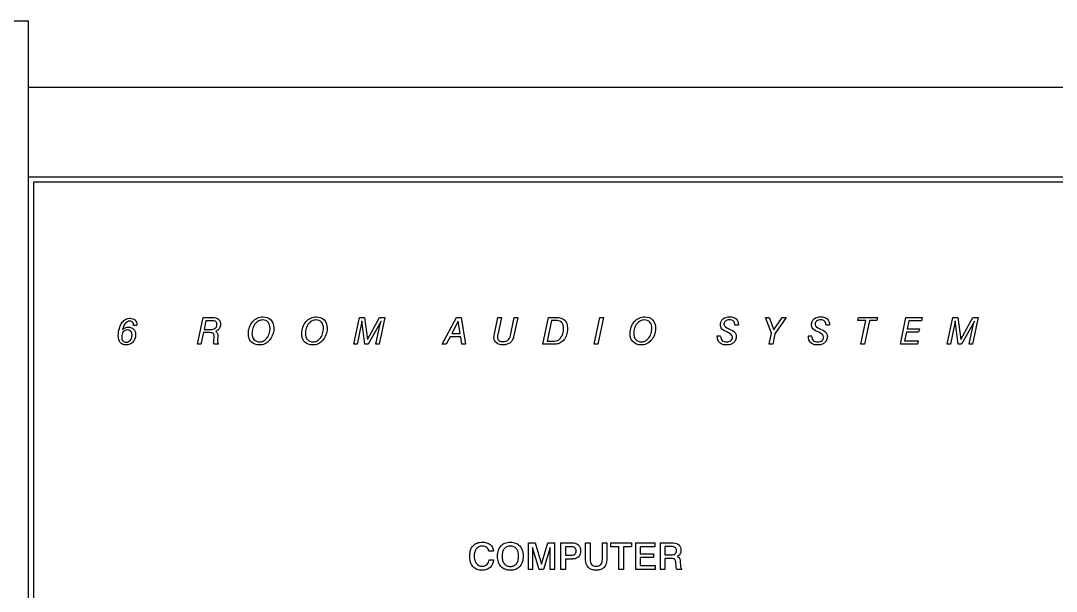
# Model space of a CAD drawing. Header units: inches. Extents: x 29 to 2254, y 8 to 2046.
# Drawn here: x 31.28 to 34.172, y 34.823 to 36.416 of the extents above; entities that cross this region are included whole.
import ezdxf

# ---------------------------------------------------------------- set-up
doc = ezdxf.new("R2010")
doc.units = ezdxf.units.IN
doc.header["$MEASUREMENT"] = 0

msp = doc.modelspace()

# ---------------------------------------------------------------- linework, layer by layer
at = {"color": 7, "linetype": 'Continuous'}
for p, q in [((30.6166, 36.4159), (31.3018, 36.4159)), ((31.3018, 33.1825), (31.3018, 36.4162)), ((47.4094, 36.2297), (31.3018, 36.2297)), ((47.4094, 35.979), (31.3018, 35.979)), ((31.3157, 35.965), (31.3157, 33.6337)), ((47.3954, 35.965), (31.3157, 35.965)), ((31.7734, 35.5128), (31.7893, 35.5873)), ((31.7893, 35.5873), (31.8148, 35.5873)), ((31.7971, 35.5785), (31.792, 35.5538)), ((31.8146, 35.5785), (31.7971, 35.5785)), ((32.2097, 35.5128), (32.2254, 35.5873)), ((32.2314, 35.5716), (32.2192, 35.5128)), ((32.2254, 35.5873), (32.2397, 35.5873)), ((32.2407, 35.5128), (32.2319, 35.5781)), ((32.2397, 35.5873), (32.2479, 35.5257)), ((32.2479, 35.5257), (32.2816, 35.5873)), ((32.2859, 35.5772), (32.2503, 35.5128)), ((32.2714, 35.5128), (32.2835, 35.5696)), ((32.2966, 35.5873), (32.2807, 35.5128)), ((32.2816, 35.5873), (32.2966, 35.5873)), ((32.4568, 35.5128), (32.4969, 35.5873)), ((32.5015, 35.577), (32.4832, 35.5425)), ((32.4969, 35.5873), (32.5093, 35.5873)), ((32.5069, 35.5425), (32.5015, 35.577)), ((32.5093, 35.5873), (32.5217, 35.5128)), ((32.6026, 35.5415), (32.6123, 35.5873)), ((32.6222, 35.5873), (32.6119, 35.5387)), ((32.6123, 35.5873), (32.6222, 35.5873)), ((32.6473, 35.5374), (32.6578, 35.5873)), ((32.6677, 35.5873), (32.657, 35.5369)), ((32.6578, 35.5873), (32.6677, 35.5873)), ((32.7377, 35.5128), (32.7536, 35.5873)), ((32.7617, 35.5788), (32.7494, 35.5212)), ((32.7536, 35.5873), (32.7748, 35.5873)), ((32.7735, 35.5788), (32.7617, 35.5788)), ((32.8813, 35.5128), (32.897, 35.5873)), ((32.9074, 35.5873), (32.8916, 35.5128)), ((32.897, 35.5873), (32.9074, 35.5873)), ((33.3762, 35.5436), (33.3594, 35.5873)), ((33.3594, 35.5873), (33.3697, 35.5873)), ((33.3697, 35.5873), (33.3826, 35.5528)), ((33.3826, 35.5528), (33.4056, 35.5873)), ((33.4169, 35.5873), (33.3858, 35.5421)), ((33.4056, 35.5873), (33.4169, 35.5873)), ((33.6171, 35.5788), (33.6189, 35.5873)), ((33.6398, 35.5788), (33.6171, 35.5788)), ((33.6189, 35.5873), (33.6722, 35.5873)), ((33.6258, 35.5128), (33.6398, 35.5788)), ((33.6497, 35.5788), (33.6358, 35.5128)), ((33.6704, 35.5788), (33.6497, 35.5788)), ((33.6722, 35.5873), (33.6704, 35.5788)), ((33.7361, 35.5128), (33.7518, 35.5873)), ((33.7518, 35.5873), (33.7969, 35.5873)), ((33.7597, 35.5781), (33.755, 35.5556)), ((33.7949, 35.5781), (33.7597, 35.5781)), ((33.7969, 35.5873), (33.7949, 35.5781)), ((33.8666, 35.5128), (33.8823, 35.5873)), ((33.8884, 35.5716), (33.8762, 35.5128)), ((33.8823, 35.5873), (33.8966, 35.5873)), ((33.8977, 35.5128), (33.8889, 35.5781)), ((33.8966, 35.5873), (33.9048, 35.5257)), ((33.9048, 35.5257), (33.9386, 35.5873)), ((33.9428, 35.5772), (33.9072, 35.5128)), ((33.9284, 35.5128), (33.9404, 35.5696)), ((33.9535, 35.5873), (33.9377, 35.5128)), ((33.9386, 35.5873), (33.9535, 35.5873)), ((31.6039, 35.5654), (31.5948, 35.5654)), ((31.7901, 35.5451), (31.7831, 35.5128)), ((31.806, 35.5451), (31.7901, 35.5451)), ((31.792, 35.5538), (31.81, 35.5538)), ((32.4832, 35.5425), (32.5069, 35.5425)), ((33.2839, 35.5659), (33.2742, 35.5659)), ((33.3698, 35.5128), (33.3762, 35.5436)), ((33.3858, 35.5421), (33.3798, 35.5128)), ((33.5383, 35.5659), (33.5286, 35.5659)), ((33.7531, 35.5468), (33.7477, 35.5219)), ((33.7872, 35.5468), (33.7531, 35.5468)), ((33.755, 35.5556), (33.7891, 35.5556)), ((33.7891, 35.5556), (33.7872, 35.5468)), ((31.7831, 35.5128), (31.7734, 35.5128)), ((31.8189, 35.5241), (31.8195, 35.5324)), ((31.8313, 35.5128), (31.8195, 35.5128)), ((31.8298, 35.5341), (31.8294, 35.5266)), ((31.8313, 35.5147), (31.8313, 35.5128)), ((32.2192, 35.5128), (32.2097, 35.5128)), ((32.2503, 35.5128), (32.2407, 35.5128)), ((32.2807, 35.5128), (32.2714, 35.5128)), ((32.4675, 35.5128), (32.4568, 35.5128)), ((32.4786, 35.5338), (32.4675, 35.5128)), ((32.5083, 35.5338), (32.4786, 35.5338)), ((32.5117, 35.5128), (32.5083, 35.5338)), ((32.5217, 35.5128), (32.5117, 35.5128)), ((32.7655, 35.5128), (32.7377, 35.5128)), ((32.7494, 35.5212), (32.7637, 35.5212)), ((32.8916, 35.5128), (32.8813, 35.5128)), ((33.2248, 35.5339), (33.2249, 35.5359)), ((33.2249, 35.5359), (33.2343, 35.5359)), ((33.3798, 35.5128), (33.3698, 35.5128)), ((33.4792, 35.5339), (33.4793, 35.5359)), ((33.4793, 35.5359), (33.4887, 35.5359)), ((33.6358, 35.5128), (33.6258, 35.5128)), ((33.7838, 35.5128), (33.7361, 35.5128)), ((33.7477, 35.5219), (33.7857, 35.5219)), ((33.7857, 35.5219), (33.7838, 35.5128)), ((33.8762, 35.5128), (33.8666, 35.5128)), ((33.9072, 35.5128), (33.8977, 35.5128)), ((33.9377, 35.5128), (33.9284, 35.5128)), ((32.5996, 34.9348), (32.5873, 34.9348)), ((32.6979, 34.8836), (32.6979, 34.9581)), ((32.6979, 34.9581), (32.7159, 34.9581)), ((32.7093, 34.9451), (32.7093, 34.8836)), ((32.7276, 34.8836), (32.7093, 34.9451)), ((32.7159, 34.9581), (32.7338, 34.8985)), ((32.7338, 34.8985), (32.7519, 34.9581)), ((32.7582, 34.9451), (32.7397, 34.8836)), ((32.7519, 34.9581), (32.7699, 34.9581)), ((32.7582, 34.8836), (32.7582, 34.9451)), ((32.7699, 34.9581), (32.7699, 34.8836)), ((32.7883, 34.8836), (32.7883, 34.9581)), ((32.7883, 34.9581), (32.8167, 34.9581)), ((32.8007, 34.9473), (32.8007, 34.9238)), ((32.8175, 34.9473), (32.8007, 34.9473)), ((32.8573, 34.911), (32.8573, 34.9581)), ((32.8573, 34.9581), (32.8698, 34.9581)), ((32.8698, 34.9581), (32.8698, 34.9117)), ((32.9039, 34.9117), (32.9039, 34.9581)), ((32.9039, 34.9581), (32.9163, 34.9581)), ((32.9163, 34.9581), (32.9163, 34.911)), ((32.9272, 34.9471), (32.9272, 34.9581)), ((32.9272, 34.9581), (32.9855, 34.9581)), ((32.9503, 34.9471), (32.9272, 34.9471)), ((32.9503, 34.8836), (32.9503, 34.9471)), ((32.9626, 34.9471), (32.9626, 34.8836)), ((32.9855, 34.9471), (32.9626, 34.9471)), ((32.9855, 34.9581), (32.9855, 34.9471)), ((32.997, 34.8836), (32.997, 34.9581)), ((32.997, 34.9581), (33.0504, 34.9581)), ((33.0092, 34.9471), (33.0092, 34.9277)), ((33.0504, 34.9471), (33.0092, 34.9471)), ((33.0504, 34.9581), (33.0504, 34.9471)), ((33.0664, 34.8836), (33.0664, 34.9581)), ((33.0664, 34.9581), (33.0985, 34.9581)), ((33.0786, 34.9476), (33.0786, 34.9247)), ((33.0966, 34.9476), (33.0786, 34.9476)), ((33.0985, 34.9581), (33.1024, 34.9579)), ((32.5878, 34.9103), (32.5999, 34.9103)), ((32.8007, 34.9238), (32.8168, 34.9238)), ((32.8007, 34.9129), (32.8007, 34.8836)), ((32.8176, 34.9129), (32.8007, 34.9129)), ((33.0092, 34.9277), (33.0472, 34.9277)), ((33.0092, 34.9173), (33.0092, 34.8948)), ((33.0472, 34.9173), (33.0092, 34.9173)), ((33.0472, 34.9277), (33.0472, 34.9173)), ((33.0786, 34.9247), (33.0963, 34.9247)), ((33.0787, 34.9142), (33.0787, 34.8836)), ((33.0974, 34.9142), (33.0787, 34.9142)), ((33.1217, 34.905), (33.1223, 34.8943)), ((32.7093, 34.8836), (32.6979, 34.8836)), ((32.7397, 34.8836), (32.7276, 34.8836)), ((32.7699, 34.8836), (32.7582, 34.8836)), ((32.8007, 34.8836), (32.7883, 34.8836)), ((32.9626, 34.8836), (32.9503, 34.8836)), ((33.0518, 34.8836), (32.997, 34.8836)), ((33.0092, 34.8948), (33.0518, 34.8948)), ((33.0518, 34.8948), (33.0518, 34.8836)), ((33.0787, 34.8836), (33.0664, 34.8836)), ((33.1097, 34.8934), (33.1093, 34.9023)), ((33.1254, 34.8836), (33.1116, 34.8836)), ((33.1254, 34.8857), (33.1254, 34.8836))]:
    msp.add_line(p, q, dxfattribs=at)
for centre in [(33.4321, 35.9593), (33.6865, 35.9593)]:
    msp.add_arc(centre, 0.4398, 246.3559, 246.7867, dxfattribs=at)
for points, knots in [([(31.5913, 35.5172), (31.5893, 35.5153), (31.5839, 35.5118), (31.5743, 35.5103), (31.5646, 35.5116), (31.5541, 35.5195), (31.5512, 35.5372), (31.5544, 35.5565), (31.5603, 35.571), (31.5661, 35.5773), (31.5677, 35.5787)], [0, 0, 0, 0, 0.07871, 0.185378, 0.275991, 0.35808, 0.551559, 0.753897, 0.937151, 1, 1, 1, 1]), ([(31.5948, 35.5654), (31.5948, 35.5684), (31.5939, 35.5751), (31.5825, 35.5786), (31.5692, 35.5712), (31.5657, 35.56), (31.5641, 35.5537)], [0, 0, 0, 0, 0.182293, 0.342317, 0.615164, 1, 1, 1, 1]), ([(31.5677, 35.5787), (31.5694, 35.5801), (31.5747, 35.5839), (31.5859, 35.5865), (31.6012, 35.5824), (31.6039, 35.5714), (31.6039, 35.5665)], [0, 0, 0, 0, 0.132937, 0.398366, 0.696904, 1, 1, 1, 1]), ([(31.81, 35.5538), (31.8146, 35.5538), (31.8241, 35.5551), (31.8293, 35.567), (31.8253, 35.5778), (31.818, 35.5785), (31.8146, 35.5785)], [0, 0, 0, 0, 0.312363, 0.57494, 0.766858, 1, 1, 1, 1]), ([(31.8148, 35.5873), (31.818, 35.5873), (31.8234, 35.5872), (31.831, 35.5841), (31.8366, 35.5778), (31.8385, 35.5675), (31.8358, 35.5555), (31.8283, 35.5501), (31.8244, 35.5486)], [0, 0, 0, 0, 0.161252, 0.26881, 0.412726, 0.566755, 0.788334, 1, 1, 1, 1]), ([(31.9154, 35.5423), (31.9154, 35.5485), (31.9177, 35.5608), (31.9263, 35.5766), (31.94, 35.5871), (31.9585, 35.5909), (31.9818, 35.5835), (31.9866, 35.5651), (31.9865, 35.5559), (31.9865, 35.5553)], [0, 0, 0, 0, 0.155813, 0.309889, 0.441385, 0.576364, 0.776285, 0.984345, 1, 1, 1, 1]), ([(31.9552, 35.5805), (31.9513, 35.5804), (31.9436, 35.5787), (31.9336, 35.5704), (31.9274, 35.5576), (31.9244, 35.5419), (31.9285, 35.5238), (31.9413, 35.5193), (31.9473, 35.5194), (31.9477, 35.5194)], [0, 0, 0, 0, 0.128284, 0.260394, 0.426243, 0.598951, 0.80057, 0.987701, 1, 1, 1, 1]), ([(31.9477, 35.5194), (31.951, 35.5195), (31.9579, 35.5212), (31.9677, 35.5289), (31.9744, 35.542), (31.9775, 35.5581), (31.9737, 35.573), (31.9638, 35.5797), (31.9582, 35.5805), (31.9552, 35.5805)], [0, 0, 0, 0, 0.112829, 0.240134, 0.416624, 0.60616, 0.805713, 0.897924, 1, 1, 1, 1]), ([(32.0645, 35.5423), (32.0645, 35.5485), (32.0668, 35.5608), (32.0754, 35.5766), (32.0891, 35.5871), (32.1076, 35.5909), (32.1309, 35.5835), (32.1356, 35.5651), (32.1355, 35.5559), (32.1355, 35.5553)], [0, 0, 0, 0, 0.155813, 0.309889, 0.441385, 0.576364, 0.776285, 0.984345, 1, 1, 1, 1]), ([(32.1042, 35.5805), (32.1004, 35.5804), (32.0926, 35.5787), (32.0827, 35.5704), (32.0764, 35.5576), (32.0735, 35.5419), (32.0775, 35.5238), (32.0903, 35.5193), (32.0964, 35.5194), (32.0967, 35.5194)], [0, 0, 0, 0, 0.128284, 0.260394, 0.426243, 0.598951, 0.80057, 0.987701, 1, 1, 1, 1]), ([(32.0967, 35.5194), (32.1001, 35.5195), (32.1069, 35.5212), (32.1168, 35.5289), (32.1235, 35.542), (32.1265, 35.5581), (32.1228, 35.573), (32.1129, 35.5797), (32.1072, 35.5805), (32.1042, 35.5805)], [0, 0, 0, 0, 0.112829, 0.240134, 0.416624, 0.60616, 0.805713, 0.897924, 1, 1, 1, 1]), ([(32.2319, 35.577), (32.2319, 35.5761), (32.2318, 35.5743), (32.2316, 35.5725), (32.2314, 35.5716)], [0, 0, 0, 0, 0.474718, 1, 1, 1, 1]), ([(32.2835, 35.5696), (32.2838, 35.571), (32.2845, 35.5736), (32.2854, 35.5761), (32.2859, 35.5772)], [0, 0, 0, 0, 0.545603, 1, 1, 1, 1]), ([(32.7637, 35.5212), (32.7687, 35.5212), (32.7779, 35.5212), (32.7886, 35.53), (32.7943, 35.5422), (32.796, 35.5552), (32.7951, 35.5662), (32.7895, 35.5774), (32.7794, 35.5788), (32.7735, 35.5788)], [0, 0, 0, 0, 0.167317, 0.287812, 0.438851, 0.60473, 0.717871, 0.80374, 1, 1, 1, 1]), ([(32.7748, 35.5873), (32.7832, 35.5873), (32.7972, 35.585), (32.8056, 35.5695), (32.8069, 35.5552), (32.8049, 35.5393), (32.7988, 35.5271), (32.7921, 35.52), (32.786, 35.5158), (32.777, 35.5128), (32.7698, 35.5128), (32.7655, 35.5128)], [0, 0, 0, 0, 0.212047, 0.306026, 0.424695, 0.573903, 0.706192, 0.762566, 0.819646, 0.891423, 1, 1, 1, 1]), ([(32.9814, 35.5423), (32.9815, 35.5485), (32.9837, 35.5608), (32.9924, 35.5766), (33.0061, 35.5871), (33.0246, 35.5909), (33.0479, 35.5835), (33.0526, 35.5651), (33.0525, 35.5559), (33.0525, 35.5553)], [0, 0, 0, 0, 0.155813, 0.309889, 0.441385, 0.576364, 0.776285, 0.984345, 1, 1, 1, 1]), ([(33.0212, 35.5805), (33.0174, 35.5804), (33.0096, 35.5787), (32.9996, 35.5704), (32.9934, 35.5576), (32.9904, 35.5419), (32.9945, 35.5238), (33.0073, 35.5193), (33.0133, 35.5194), (33.0137, 35.5194)], [0, 0, 0, 0, 0.128284, 0.260394, 0.426243, 0.598951, 0.80057, 0.987701, 1, 1, 1, 1]), ([(33.0137, 35.5194), (33.0171, 35.5195), (33.0239, 35.5212), (33.0338, 35.5289), (33.0404, 35.542), (33.0435, 35.5581), (33.0397, 35.573), (33.0299, 35.5797), (33.0242, 35.5805), (33.0212, 35.5805)], [0, 0, 0, 0, 0.112829, 0.240134, 0.416624, 0.60616, 0.805713, 0.897924, 1, 1, 1, 1]), ([(33.2538, 35.5463), (33.2479, 35.5487), (33.2392, 35.5517), (33.2341, 35.5612), (33.2333, 35.5684), (33.2347, 35.5766), (33.2427, 35.5868), (33.2565, 35.59), (33.267, 35.5888), (33.2709, 35.5873), (33.2715, 35.5871)], [0, 0, 0, 0, 0.236032, 0.307297, 0.389289, 0.499607, 0.60673, 0.848939, 0.978096, 1, 1, 1, 1]), ([(33.2742, 35.5662), (33.2742, 35.5701), (33.2718, 35.5792), (33.2588, 35.5818), (33.2473, 35.5795), (33.2433, 35.5719), (33.2434, 35.5688)], [0, 0, 0, 0, 0.258025, 0.526648, 0.787021, 1, 1, 1, 1]), ([(33.2715, 35.5871), (33.2737, 35.5862), (33.281, 35.5819), (33.2839, 35.5727), (33.2839, 35.5668)], [0, 0, 0, 0, 0.286172, 1, 1, 1, 1]), ([(33.5082, 35.5463), (33.5023, 35.5487), (33.4937, 35.5517), (33.4885, 35.5612), (33.4877, 35.5684), (33.4891, 35.5766), (33.4971, 35.5868), (33.5109, 35.59), (33.5214, 35.5888), (33.5253, 35.5873), (33.5259, 35.5871)], [0, 0, 0, 0, 0.236038, 0.30729, 0.389288, 0.499614, 0.606721, 0.848936, 0.978096, 1, 1, 1, 1]), ([(33.5286, 35.5662), (33.5286, 35.5701), (33.5262, 35.5792), (33.5132, 35.5818), (33.5017, 35.5795), (33.4977, 35.5719), (33.4978, 35.5688)], [0, 0, 0, 0, 0.258025, 0.526648, 0.787021, 1, 1, 1, 1]), ([(33.5259, 35.5871), (33.5281, 35.5862), (33.5354, 35.5819), (33.5383, 35.5727), (33.5383, 35.5668)], [0, 0, 0, 0, 0.286172, 1, 1, 1, 1]), ([(33.8889, 35.577), (33.8889, 35.5761), (33.8888, 35.5743), (33.8885, 35.5725), (33.8884, 35.5716)], [0, 0, 0, 0, 0.474718, 1, 1, 1, 1]), ([(33.9404, 35.5696), (33.9408, 35.571), (33.9414, 35.5736), (33.9423, 35.5761), (33.9428, 35.5772)], [0, 0, 0, 0, 0.545603, 1, 1, 1, 1]), ([(31.578, 35.5526), (31.5735, 35.5526), (31.5642, 35.548), (31.5607, 35.5345), (31.5631, 35.5213), (31.571, 35.5182), (31.5745, 35.5183)], [0, 0, 0, 0, 0.261342, 0.558014, 0.793237, 1, 1, 1, 1]), ([(31.5641, 35.5537), (31.5664, 35.5558), (31.5716, 35.5593), (31.5828, 35.5614), (31.5973, 35.5565), (31.6012, 35.5409), (31.5992, 35.5282), (31.595, 35.5208), (31.5919, 35.5177), (31.5913, 35.5172)], [0, 0, 0, 0, 0.124688, 0.24762, 0.45152, 0.66649, 0.825079, 0.969079, 1, 1, 1, 1]), ([(31.5745, 35.5183), (31.5789, 35.5183), (31.5882, 35.5237), (31.5917, 35.537), (31.5888, 35.5499), (31.5815, 35.5526), (31.578, 35.5526)], [0, 0, 0, 0, 0.26376, 0.577634, 0.796992, 1, 1, 1, 1]), ([(31.8195, 35.5324), (31.8195, 35.5328), (31.8196, 35.5337), (31.8197, 35.5363), (31.8195, 35.5397), (31.8157, 35.5456), (31.8097, 35.5451), (31.806, 35.5451)], [0, 0, 0, 0, 0.049928, 0.124546, 0.342731, 0.503305, 1, 1, 1, 1]), ([(31.8244, 35.5486), (31.8261, 35.5477), (31.8297, 35.5446), (31.83, 35.5392), (31.8299, 35.5357), (31.8299, 35.5345), (31.8298, 35.5341)], [0, 0, 0, 0, 0.358139, 0.782665, 0.91422, 1, 1, 1, 1]), ([(31.9865, 35.5553), (31.9863, 35.5496), (31.9838, 35.5381), (31.9754, 35.523), (31.9617, 35.5127), (31.9433, 35.509), (31.9249, 35.5148), (31.9164, 35.5294), (31.9154, 35.5378), (31.9154, 35.5423)], [0, 0, 0, 0, 0.14559, 0.305982, 0.438794, 0.577019, 0.783238, 0.884284, 1, 1, 1, 1]), ([(32.1355, 35.5553), (32.1353, 35.5496), (32.1328, 35.5381), (32.1244, 35.523), (32.1107, 35.5127), (32.0924, 35.509), (32.074, 35.5148), (32.0655, 35.5294), (32.0645, 35.5378), (32.0645, 35.5423)], [0, 0, 0, 0, 0.14559, 0.305982, 0.438794, 0.577019, 0.783238, 0.884284, 1, 1, 1, 1]), ([(32.6011, 35.5315), (32.6011, 35.5328), (32.6016, 35.5362), (32.6022, 35.5395), (32.6026, 35.5415)], [0, 0, 0, 0, 0.381057, 1, 1, 1, 1]), ([(33.0525, 35.5553), (33.0523, 35.5496), (33.0498, 35.5381), (33.0414, 35.523), (33.0277, 35.5127), (33.0093, 35.509), (32.991, 35.5148), (32.9825, 35.5294), (32.9814, 35.5378), (32.9814, 35.5423)], [0, 0, 0, 0, 0.14559, 0.305982, 0.438794, 0.577019, 0.783238, 0.884284, 1, 1, 1, 1]), ([(33.2588, 35.5551), (33.2642, 35.5526), (33.272, 35.5494), (33.2773, 35.5406), (33.2782, 35.5331), (33.2767, 35.5244), (33.2706, 35.5162), (33.261, 35.5114), (33.2502, 35.5102), (33.2421, 35.5111), (33.2383, 35.5126), (33.2378, 35.5129)], [0, 0, 0, 0, 0.214011, 0.283497, 0.358196, 0.478959, 0.591833, 0.712848, 0.853931, 0.977897, 1, 1, 1, 1]), ([(33.2434, 35.5688), (33.2434, 35.5686), (33.2437, 35.5629), (33.2505, 35.5586), (33.2557, 35.5564)], [0, 0, 0, 0, 0.027267, 1, 1, 1, 1]), ([(33.2675, 35.5328), (33.2675, 35.533), (33.2671, 35.5392), (33.2596, 35.5438), (33.2538, 35.5462)], [0, 0, 0, 0, 0.027223, 1, 1, 1, 1]), ([(33.5132, 35.5551), (33.5186, 35.5526), (33.5264, 35.5494), (33.5317, 35.5406), (33.5326, 35.5331), (33.5311, 35.5244), (33.525, 35.5162), (33.5154, 35.5114), (33.5046, 35.5102), (33.4966, 35.5111), (33.4927, 35.5126), (33.4922, 35.5129)], [0, 0, 0, 0, 0.214011, 0.283497, 0.358196, 0.478959, 0.591833, 0.712848, 0.853931, 0.977897, 1, 1, 1, 1]), ([(33.4978, 35.5688), (33.4978, 35.5686), (33.4981, 35.5629), (33.5049, 35.5586), (33.5101, 35.5564)], [0, 0, 0, 0, 0.027267, 1, 1, 1, 1]), ([(33.522, 35.5328), (33.5219, 35.533), (33.5215, 35.5392), (33.514, 35.5438), (33.5082, 35.5462)], [0, 0, 0, 0, 0.027223, 1, 1, 1, 1]), ([(31.8195, 35.5128), (31.8192, 35.5137), (31.8187, 35.5155), (31.8185, 35.5181), (31.8186, 35.521), (31.8188, 35.5229), (31.8189, 35.5241)], [0, 0, 0, 0, 0.246042, 0.493203, 0.701932, 1, 1, 1, 1]), ([(31.8294, 35.5266), (31.8294, 35.5258), (31.8293, 35.5242), (31.8292, 35.5211), (31.8292, 35.5178), (31.8305, 35.5154), (31.8313, 35.5147)], [0, 0, 0, 0, 0.212746, 0.376176, 0.762073, 1, 1, 1, 1]), ([(32.657, 35.5369), (32.6561, 35.5328), (32.6543, 35.5256), (32.6474, 35.5168), (32.6377, 35.5118), (32.6239, 35.5098), (32.6068, 35.5133), (32.6011, 35.526), (32.6011, 35.5315)], [0, 0, 0, 0, 0.156155, 0.271805, 0.407229, 0.554085, 0.792693, 1, 1, 1, 1]), ([(32.6119, 35.5387), (32.6117, 35.5375), (32.6113, 35.5354), (32.6108, 35.53), (32.6145, 35.5211), (32.6255, 35.5196), (32.6342, 35.5205), (32.6433, 35.525), (32.6462, 35.5325), (32.6473, 35.5374)], [0, 0, 0, 0, 0.060844, 0.112146, 0.283464, 0.489272, 0.626607, 0.74232, 1, 1, 1, 1]), ([(33.2378, 35.5129), (33.2355, 35.5138), (33.2281, 35.5185), (33.2248, 35.5278), (33.2248, 35.5339)], [0, 0, 0, 0, 0.287468, 1, 1, 1, 1]), ([(33.2343, 35.5345), (33.2343, 35.5305), (33.2374, 35.5214), (33.2509, 35.5184), (33.2633, 35.521), (33.2677, 35.5294), (33.2675, 35.5328)], [0, 0, 0, 0, 0.2488, 0.515227, 0.78037, 1, 1, 1, 1]), ([(33.4922, 35.5129), (33.4899, 35.5138), (33.4825, 35.5185), (33.4792, 35.5278), (33.4792, 35.5339)], [0, 0, 0, 0, 0.287468, 1, 1, 1, 1]), ([(33.4887, 35.5345), (33.4887, 35.5305), (33.4918, 35.5214), (33.5053, 35.5184), (33.5178, 35.521), (33.5221, 35.5294), (33.522, 35.5328)], [0, 0, 0, 0, 0.2488, 0.515227, 0.78037, 1, 1, 1, 1]), ([(32.5337, 34.9258), (32.5339, 34.9297), (32.5354, 34.9382), (32.5418, 34.9502), (32.554, 34.9587), (32.5678, 34.9606), (32.5805, 34.9591), (32.5939, 34.9525), (32.599, 34.9416), (32.5996, 34.9348)], [0, 0, 0, 0, 0.118625, 0.263607, 0.401887, 0.554611, 0.679493, 0.78931, 1, 1, 1, 1]), ([(32.5873, 34.9348), (32.5868, 34.9387), (32.5821, 34.9472), (32.5697, 34.9496), (32.559, 34.948), (32.5512, 34.9419), (32.5468, 34.9324), (32.5459, 34.9225), (32.5463, 34.9159), (32.5467, 34.9133)], [0, 0, 0, 0, 0.163407, 0.34626, 0.477281, 0.59823, 0.730971, 0.891446, 1, 1, 1, 1]), ([(32.6455, 34.8815), (32.6409, 34.8817), (32.6318, 34.8832), (32.6199, 34.8914), (32.6125, 34.9048), (32.6107, 34.9207), (32.6125, 34.9367), (32.6198, 34.9501), (32.6322, 34.9585), (32.6419, 34.96), (32.647, 34.96)], [0, 0, 0, 0, 0.115188, 0.232025, 0.353663, 0.493705, 0.633746, 0.755385, 0.871415, 1, 1, 1, 1]), ([(32.647, 34.9492), (32.6437, 34.9492), (32.6372, 34.9481), (32.6292, 34.9419), (32.6246, 34.9322), (32.6235, 34.9208), (32.6246, 34.9093), (32.6292, 34.8996), (32.6372, 34.8933), (32.644, 34.8922), (32.6477, 34.8923), (32.648, 34.8923)], [0, 0, 0, 0, 0.118704, 0.228544, 0.349556, 0.494087, 0.638298, 0.759327, 0.869988, 0.988223, 1, 1, 1, 1]), ([(32.647, 34.96), (32.6521, 34.96), (32.6618, 34.9585), (32.6742, 34.9501), (32.6816, 34.9366), (32.6834, 34.9207), (32.6816, 34.9048), (32.6741, 34.8914), (32.6619, 34.8829), (32.6516, 34.8814), (32.646, 34.8815), (32.6455, 34.8815)], [0, 0, 0, 0, 0.125204, 0.238448, 0.357183, 0.49365, 0.630117, 0.748853, 0.862898, 0.987508, 1, 1, 1, 1]), ([(32.648, 34.8923), (32.651, 34.8924), (32.6571, 34.8935), (32.6648, 34.8996), (32.6694, 34.9093), (32.6705, 34.9208), (32.6694, 34.9322), (32.6648, 34.9419), (32.6568, 34.9481), (32.6504, 34.9492), (32.647, 34.9492)], [0, 0, 0, 0, 0.108654, 0.221986, 0.346052, 0.493884, 0.64203, 0.765983, 0.87841, 1, 1, 1, 1]), ([(32.8167, 34.9581), (32.8201, 34.9581), (32.8257, 34.9581), (32.8345, 34.9552), (32.8419, 34.9475), (32.8438, 34.9357), (32.842, 34.9245), (32.8358, 34.9167), (32.8271, 34.913), (32.8211, 34.9129), (32.8176, 34.9129)], [0, 0, 0, 0, 0.129671, 0.209709, 0.349825, 0.50975, 0.647116, 0.774263, 0.866543, 1, 1, 1, 1]), ([(32.8168, 34.9238), (32.8205, 34.9238), (32.8265, 34.9242), (32.8304, 34.9304), (32.8309, 34.9354), (32.8304, 34.9405), (32.8267, 34.9466), (32.821, 34.9473), (32.8175, 34.9473)], [0, 0, 0, 0, 0.270198, 0.375823, 0.507602, 0.638294, 0.745069, 1, 1, 1, 1]), ([(33.0963, 34.9247), (33.1002, 34.9247), (33.1063, 34.925), (33.1106, 34.9312), (33.1111, 34.9362), (33.1106, 34.9412), (33.1064, 34.9473), (33.1004, 34.9476), (33.0966, 34.9476)], [0, 0, 0, 0, 0.273858, 0.378278, 0.50542, 0.629556, 0.73169, 1, 1, 1, 1]), ([(33.1024, 34.9579), (33.1079, 34.9579), (33.1199, 34.9545), (33.1246, 34.9388), (33.122, 34.9261), (33.1159, 34.9212), (33.1128, 34.9199)], [0, 0, 0, 0, 0.304048, 0.603729, 0.810846, 1, 1, 1, 1]), ([(32.5999, 34.9103), (32.5996, 34.9027), (32.5943, 34.8907), (32.5803, 34.8827), (32.5672, 34.8808), (32.5535, 34.8829), (32.5417, 34.8915), (32.5346, 34.9049), (32.5333, 34.9169), (32.5335, 34.9241), (32.5337, 34.9258)], [0, 0, 0, 0, 0.205275, 0.311937, 0.426347, 0.556975, 0.677909, 0.806082, 0.95498, 1, 1, 1, 1]), ([(32.5467, 34.9133), (32.547, 34.912), (32.548, 34.9074), (32.5524, 34.8973), (32.567, 34.8905), (32.5832, 34.8958), (32.5874, 34.9056), (32.5878, 34.9103)], [0, 0, 0, 0, 0.066006, 0.23279, 0.529496, 0.767063, 1, 1, 1, 1]), ([(32.9163, 34.911), (32.9163, 34.9033), (32.913, 34.8906), (32.899, 34.8824), (32.8867, 34.881), (32.8745, 34.8823), (32.8603, 34.8904), (32.8573, 34.9033), (32.8573, 34.911)], [0, 0, 0, 0, 0.246994, 0.36374, 0.499041, 0.63647, 0.751503, 1, 1, 1, 1]), ([(32.8698, 34.9117), (32.8698, 34.9068), (32.8709, 34.8987), (32.8795, 34.8933), (32.8868, 34.8926), (32.8941, 34.8934), (32.9027, 34.8987), (32.9039, 34.9068), (32.9039, 34.9117)], [0, 0, 0, 0, 0.257453, 0.366884, 0.499447, 0.632802, 0.742845, 1, 1, 1, 1]), ([(33.1093, 34.9023), (33.1091, 34.9056), (33.1081, 34.9134), (33.1005, 34.9142), (33.0974, 34.9142)], [0, 0, 0, 0, 0.522998, 1, 1, 1, 1]), ([(33.1128, 34.9199), (33.1153, 34.9191), (33.1211, 34.9154), (33.1215, 34.9085), (33.1217, 34.905)], [0, 0, 0, 0, 0.431691, 1, 1, 1, 1]), ([(33.1116, 34.8836), (33.111, 34.8846), (33.1099, 34.8879), (33.1098, 34.8913), (33.1097, 34.8934)], [0, 0, 0, 0, 0.365814, 1, 1, 1, 1])]:
    msp.add_open_spline(points, degree=3, knots=knots, dxfattribs=at)
msp.add_open_spline([(33.1223, 34.8942), (33.1225, 34.8912), (33.1228, 34.8872), (33.1254, 34.8857)], degree=3, dxfattribs=at)

doc.saveas('drawing.dxf')
